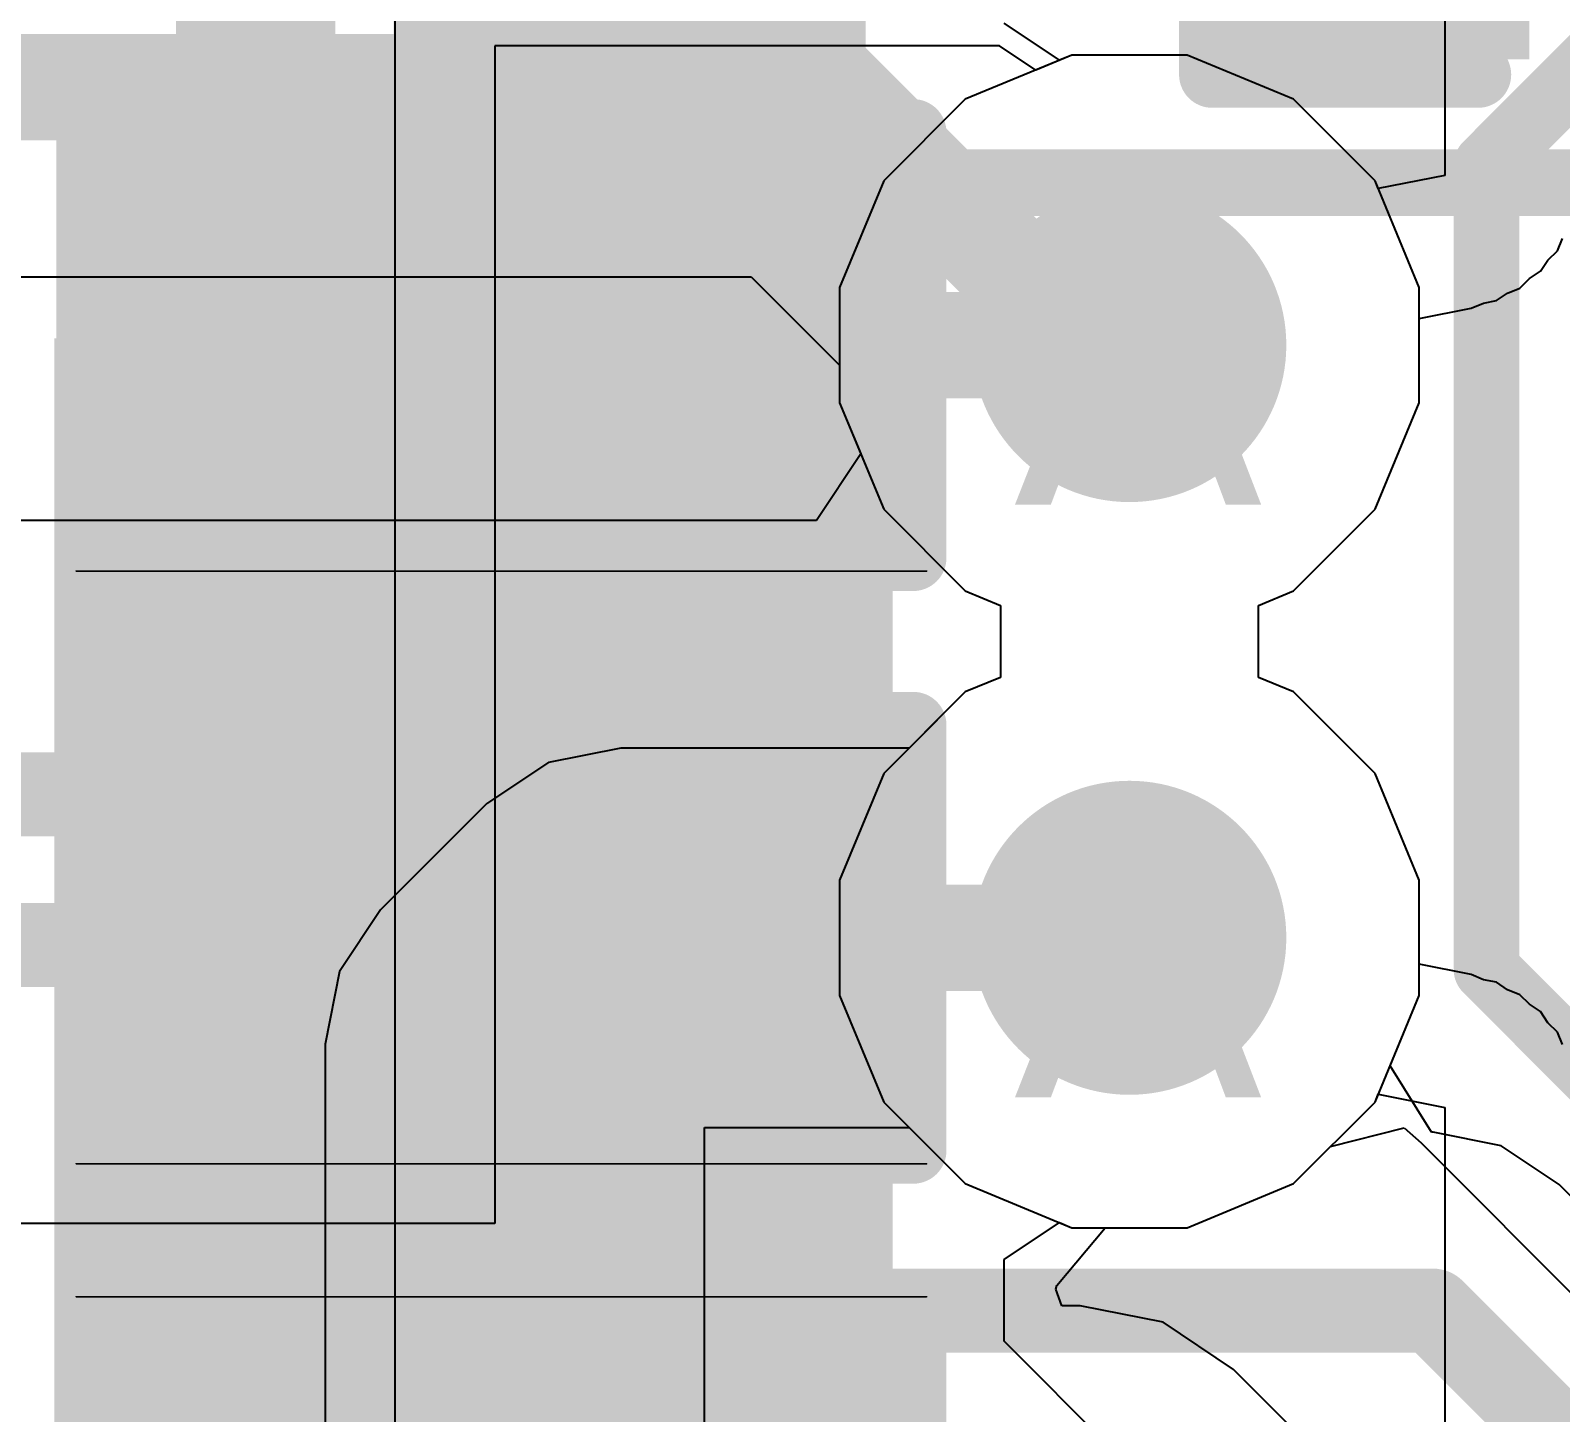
# Model space of a CAD drawing. Header units: inches. Extents: x 0 to 208, y 0 to 213.
# Drawn here: x 0.2476 to 0.3627, y 1.9423 to 2.0462 of the extents above; entities that cross this region are included whole.
import ezdxf

# ---------------------------------------------------------------- set-up
doc = ezdxf.new("R2010")
doc.units = ezdxf.units.IN
doc.header["$MEASUREMENT"] = 0
for name, color, linetype in [('Bottom Layer', 5, 'Continuous'), ('Bottom Overlay', 54, 'Continuous'), ('Bottom Paste', 16, 'Continuous'), ('Bottom Solder', 6, 'Continuous'), ('Drill Drawing', 1, 'Continuous'), ('L2_GND1', 16, 'Continuous'), ('L3_SIG1', 76, 'Continuous'), ('L4_PWR', 90, 'Continuous'), ('L5_GND2', 156, 'Continuous'), ('L6_SIG2', 130, 'Continuous'), ('L7_GND3', 216, 'Continuous'), ('Top Layer', 1, 'Continuous'), ('Top Overlay', 2, 'Continuous'), ('Top Paste', 8, 'Continuous'), ('Top Solder', 216, 'Continuous'), ('Via Holes', 16, 'Continuous')]:
    doc.layers.add(name, color=color, linetype=linetype)
doc.styles.add('Arial', font='', dxfattribs={"height": 0.2})
doc.styles.get('Arial').set_extended_font_data('Arial')

# ---------------------------------------------------------------- blocks, each defined once
blk = doc.blocks.new('R___0402_71')
at = {"layer": 'Top Layer'}
for points in [[(-0.0274998, -0.0125002), (-0.0274998, 0.0124998), (-0.0094998, 0.0124998), (-0.009499800000000001, -0.0125002)], [(0.009500199999999999, -0.0125002), (0.009500200000000002, 0.0124998), (0.0275002, 0.0124998), (0.0275002, -0.0125002)]]:
    blk.add_hatch(color=1, dxfattribs=at).paths.add_polyline_path(points)
at = {"layer": 'Top Paste'}
for points in [[(-0.0274998, -0.0125002), (-0.0274998, 0.0124998), (-0.0094998, 0.0124998), (-0.009499800000000001, -0.0125002)], [(0.009500199999999999, -0.0125002), (0.009500200000000002, 0.0124998), (0.0275002, 0.0124998), (0.0275002, -0.0125002)]]:
    blk.add_hatch(color=8, dxfattribs=at).paths.add_polyline_path(points)
at = {"layer": 'Top Solder'}
for points in [[(-0.0296652, -0.0146656), (-0.0296652, 0.0146652), (-0.007334399999999999, 0.0146652), (-0.007334400000000001, -0.0146656)], [(0.007334799999999999, -0.0146656), (0.007334800000000002, 0.0146652), (0.0296656, 0.0146652), (0.0296656, -0.0146656)]]:
    blk.add_hatch(color=216, dxfattribs=at).paths.add_polyline_path(points)
at = {"layer": 'Top Overlay'}
for points in [[(0.0310002, 0.0159998, 0.005, 0.005, 0), (-0.0309998, 0.0159998, 0.005, 0.005, 0)], [(-0.0309998, 0.0159998, 0.005, 0.005, 0), (-0.0309998, -0.0160002, 0.005, 0.005, 0)], [(0.0310002, 0.0159998, 0.005, 0.005, 0), (0.0310002, -0.0160002, 0.005, 0.005, 0)], [(0.0310002, -0.0160002, 0.005, 0.005, 0), (-0.0309998, -0.0160002, 0.005, 0.005, 0)], [(0.0320002, -0.0170002, 0.000127, 0.000127, 0), (-0.0319998, -0.0170002, 0.000127, 0.000127, 0)]]:
    blk.add_lwpolyline(points, format="xyseb", dxfattribs=at)
for points in [[(-0.0322498, 0.0159998, 0.0025, 0.0025, 1), (-0.0297498, 0.0159998, 0.0025, 0.0025, 1)], [(-0.0322498, 0.0159998, 0.0025, 0.0025, 1), (-0.0297498, 0.0159998, 0.0025, 0.0025, 1)], [(0.0297502, 0.0159998, 0.0025, 0.0025, 1), (0.0322502, 0.0159998, 0.0025, 0.0025, 1)], [(0.0297502, 0.0159998, 0.0025, 0.0025, 1), (0.0322502, 0.0159998, 0.0025, 0.0025, 1)], [(-0.0322498, -0.0160002, 0.0025, 0.0025, 1), (-0.0297498, -0.0160002, 0.0025, 0.0025, 1)], [(-0.0322498, -0.0160002, 0.0025, 0.0025, 1), (-0.0297498, -0.0160002, 0.0025, 0.0025, 1)], [(0.0297502, -0.0160002, 0.0025, 0.0025, 1), (0.0322502, -0.0160002, 0.0025, 0.0025, 1)], [(0.0297502, -0.0160002, 0.0025, 0.0025, 1), (0.0322502, -0.0160002, 0.0025, 0.0025, 1)], [(-0.0320315, -0.0170002, 6.35e-05, 6.35e-05, 1), (-0.0319681, -0.0170002, 6.35e-05, 6.35e-05, 1)], [(0.0319685, -0.0170002, 6.35e-05, 6.35e-05, 1), (0.0320319, -0.0170002, 6.35e-05, 6.35e-05, 1)]]:
    blk.add_lwpolyline(points, format="xyseb", close=True, dxfattribs=at)
blk = doc.blocks.new('R___0402_72')
at = {"layer": 'Top Layer'}
for points in [[(-0.0275002, -0.0125001), (-0.0275002, 0.0124999), (-0.009500199999999999, 0.0124999), (-0.009500200000000002, -0.0125001)], [(0.0094998, -0.0125001), (0.009499800000000001, 0.0124999), (0.0274998, 0.0124999), (0.0274998, -0.0125001)]]:
    blk.add_hatch(color=1, dxfattribs=at).paths.add_polyline_path(points)
at = {"layer": 'Top Paste'}
for points in [[(-0.0275002, -0.0125001), (-0.0275002, 0.0124999), (-0.009500199999999999, 0.0124999), (-0.009500200000000002, -0.0125001)], [(0.0094998, -0.0125001), (0.009499800000000001, 0.0124999), (0.0274998, 0.0124999), (0.0274998, -0.0125001)]]:
    blk.add_hatch(color=8, dxfattribs=at).paths.add_polyline_path(points)
at = {"layer": 'Top Solder'}
for points in [[(-0.0296656, -0.0146655), (-0.0296656, 0.0146653), (-0.007334799999999999, 0.0146653), (-0.007334800000000002, -0.0146655)], [(0.007334399999999999, -0.0146655), (0.007334400000000001, 0.0146653), (0.0296652, 0.0146653), (0.0296652, -0.0146655)]]:
    blk.add_hatch(color=216, dxfattribs=at).paths.add_polyline_path(points)
at = {"layer": 'Top Overlay'}
for points in [[(-0.0310002, 0.0159999, 0.005, 0.005, 0), (0.0309998, 0.0159999, 0.005, 0.005, 0)], [(-0.0310002, -0.0160001, 0.005, 0.005, 0), (-0.0310002, 0.0159999, 0.005, 0.005, 0)], [(0.0309998, -0.0160001, 0.005, 0.005, 0), (0.0309998, 0.0159999, 0.005, 0.005, 0)], [(-0.0310002, -0.0160001, 0.005, 0.005, 0), (0.0309998, -0.0160001, 0.005, 0.005, 0)], [(-0.0320002, -0.0170001, 0.000127, 0.000127, 0), (0.0319998, -0.0170001, 0.000127, 0.000127, 0)]]:
    blk.add_lwpolyline(points, format="xyseb", dxfattribs=at)
for points in [[(-0.0322502, 0.0159999, 0.0025, 0.0025, 1), (-0.0297502, 0.0159999, 0.0025, 0.0025, 1)], [(-0.0322502, 0.0159999, 0.0025, 0.0025, 1), (-0.0297502, 0.0159999, 0.0025, 0.0025, 1)], [(0.0297498, 0.0159999, 0.0025, 0.0025, 1), (0.0322498, 0.0159999, 0.0025, 0.0025, 1)], [(0.0297498, 0.0159999, 0.0025, 0.0025, 1), (0.0322498, 0.0159999, 0.0025, 0.0025, 1)], [(-0.0322502, -0.0160001, 0.0025, 0.0025, 1), (-0.0297502, -0.0160001, 0.0025, 0.0025, 1)], [(-0.0322502, -0.0160001, 0.0025, 0.0025, 1), (-0.0297502, -0.0160001, 0.0025, 0.0025, 1)], [(0.0297498, -0.0160001, 0.0025, 0.0025, 1), (0.0322498, -0.0160001, 0.0025, 0.0025, 1)], [(0.0297498, -0.0160001, 0.0025, 0.0025, 1), (0.0322498, -0.0160001, 0.0025, 0.0025, 1)], [(-0.0320319, -0.0170001, 6.35e-05, 6.35e-05, 1), (-0.0319685, -0.0170001, 6.35e-05, 6.35e-05, 1)], [(0.0319681, -0.0170001, 6.35e-05, 6.35e-05, 1), (0.0320315, -0.0170001, 6.35e-05, 6.35e-05, 1)]]:
    blk.add_lwpolyline(points, format="xyseb", close=True, dxfattribs=at)
blk = doc.blocks.new('R___0402_73')
at = {"layer": 'Top Layer'}
for points in [[(-0.0275002, -0.0124998), (-0.0275002, 0.0125002), (-0.009500199999999999, 0.0125002), (-0.009500200000000002, -0.0124998)], [(0.0094998, -0.0124998), (0.009499800000000001, 0.0125002), (0.0274998, 0.0125002), (0.0274998, -0.0124998)]]:
    blk.add_hatch(color=1, dxfattribs=at).paths.add_polyline_path(points)
at = {"layer": 'Top Paste'}
for points in [[(-0.0275002, -0.0124998), (-0.0275002, 0.0125002), (-0.009500199999999999, 0.0125002), (-0.009500200000000002, -0.0124998)], [(0.0094998, -0.0124998), (0.009499800000000001, 0.0125002), (0.0274998, 0.0125002), (0.0274998, -0.0124998)]]:
    blk.add_hatch(color=8, dxfattribs=at).paths.add_polyline_path(points)
at = {"layer": 'Top Solder'}
for points in [[(-0.0296656, -0.0146652), (-0.0296656, 0.0146656), (-0.007334799999999999, 0.0146656), (-0.007334800000000002, -0.0146652)], [(0.007334399999999999, -0.0146652), (0.007334400000000001, 0.0146656), (0.0296652, 0.0146656), (0.0296652, -0.0146652)]]:
    blk.add_hatch(color=216, dxfattribs=at).paths.add_polyline_path(points)
at = {"layer": 'Top Overlay'}
for points in [[(-0.0310002, 0.0160002, 0.005, 0.005, 0), (0.0309998, 0.0160002, 0.005, 0.005, 0)], [(-0.0310002, -0.0159998, 0.005, 0.005, 0), (-0.0310002, 0.0160002, 0.005, 0.005, 0)], [(0.0309998, -0.0159998, 0.005, 0.005, 0), (0.0309998, 0.0160002, 0.005, 0.005, 0)], [(-0.0310002, -0.0159998, 0.005, 0.005, 0), (0.0309998, -0.0159998, 0.005, 0.005, 0)], [(-0.0320002, -0.0169998, 0.000127, 0.000127, 0), (0.0319998, -0.0169998, 0.000127, 0.000127, 0)]]:
    blk.add_lwpolyline(points, format="xyseb", dxfattribs=at)
for points in [[(-0.0322502, 0.0160002, 0.0025, 0.0025, 1), (-0.0297502, 0.0160002, 0.0025, 0.0025, 1)], [(-0.0322502, 0.0160002, 0.0025, 0.0025, 1), (-0.0297502, 0.0160002, 0.0025, 0.0025, 1)], [(0.0297498, 0.0160002, 0.0025, 0.0025, 1), (0.0322498, 0.0160002, 0.0025, 0.0025, 1)], [(0.0297498, 0.0160002, 0.0025, 0.0025, 1), (0.0322498, 0.0160002, 0.0025, 0.0025, 1)], [(-0.0322502, -0.0159998, 0.0025, 0.0025, 1), (-0.0297502, -0.0159998, 0.0025, 0.0025, 1)], [(-0.0322502, -0.0159998, 0.0025, 0.0025, 1), (-0.0297502, -0.0159998, 0.0025, 0.0025, 1)], [(0.0297498, -0.0159998, 0.0025, 0.0025, 1), (0.0322498, -0.0159998, 0.0025, 0.0025, 1)], [(0.0297498, -0.0159998, 0.0025, 0.0025, 1), (0.0322498, -0.0159998, 0.0025, 0.0025, 1)], [(-0.0320319, -0.0169998, 6.35e-05, 6.35e-05, 1), (-0.0319685, -0.0169998, 6.35e-05, 6.35e-05, 1)], [(0.0319681, -0.0169998, 6.35e-05, 6.35e-05, 1), (0.0320315, -0.0169998, 6.35e-05, 6.35e-05, 1)]]:
    blk.add_lwpolyline(points, format="xyseb", close=True, dxfattribs=at)
blk = doc.blocks.new('10_MSOP_B_132')
at = {"layer": 'Bottom Layer'}
for points in [[(0.05905585, 0.0255909), (0.11417395, 0.0255909), (0.11417395, 0.0137799), (0.05905585, 0.0137799)], [(0.05905585, 0.0059049), (0.11417395, 0.0059049), (0.11417395, -0.0059061), (0.05905585, -0.0059061)], [(0.05905585, -0.0137791), (0.11417395, -0.0137791), (0.11417395, -0.0255901), (0.05905585, -0.0255901)], [(0.05905585, -0.0334651), (0.11417395, -0.0334651), (0.11417395, -0.0452761), (0.05905585, -0.0452761)]]:
    blk.add_hatch(color=5, dxfattribs=at).paths.add_polyline_path(points)
at = {"layer": 'Bottom Paste'}
for points in [[(0.05905585, 0.0255909), (0.11417395, 0.0255909), (0.11417395, 0.0137799), (0.05905585, 0.0137799)], [(0.05905585, 0.0059049), (0.11417395, 0.0059049), (0.11417395, -0.0059061), (0.05905585, -0.0059061)], [(0.05905585, -0.0137791), (0.11417395, -0.0137791), (0.11417395, -0.0255901), (0.05905585, -0.0255901)], [(0.05905585, -0.0334651), (0.11417395, -0.0334651), (0.11417395, -0.0452761), (0.05905585, -0.0452761)]]:
    blk.add_hatch(color=16, dxfattribs=at).paths.add_polyline_path(points)
at = {"layer": 'Bottom Solder'}
for points in [[(0.05505585, 0.0492749), (0.11817395, 0.0492749), (0.11817395, 0.0294639), (0.05505585, 0.0294639)], [(0.05505585, 0.0295909), (0.11817395, 0.0295909), (0.11817395, 0.0097799), (0.05505585, 0.0097799)], [(0.05505585, 0.0099049), (0.11817395, 0.0099049), (0.11817395, -0.0099061), (0.05505585, -0.0099061)], [(0.05505585, -0.0097791), (0.11817395, -0.0097791), (0.11817395, -0.0295901), (0.05505585, -0.0295901)], [(0.05505585, -0.0294651), (0.11817395, -0.0294651), (0.11817395, -0.0492761), (0.05505585, -0.0492761)]]:
    blk.add_hatch(color=6, dxfattribs=at).paths.add_polyline_path(points)
at = {"layer": 'Bottom Overlay'}
for points in [[(0.0580009, -0.0510006, 0.005, 0.005, 0), (0.0580009, -0.0610006, 0.005, 0.005, 0)], [(0.0580009, -0.0610006, 0.005, 0.005, 0), (-0.0579991, -0.0610006, 0.005, 0.005, 0)]]:
    blk.add_lwpolyline(points, format="xyseb", dxfattribs=at)
for points in [[(0.0567509, -0.0510006, 0.0025, 0.0025, 1), (0.0592509, -0.0510006, 0.0025, 0.0025, 1)], [(0.0567509, -0.0610006, 0.0025, 0.0025, 1), (0.0592509, -0.0610006, 0.0025, 0.0025, 1)], [(0.0567509, -0.0610006, 0.0025, 0.0025, 1), (0.0592509, -0.0610006, 0.0025, 0.0025, 1)]]:
    blk.add_lwpolyline(points, format="xyseb", close=True, dxfattribs=at)
blk = doc.blocks.new('C___0402_B_137')
at = {"layer": 'Bottom Layer'}
for points in [[(-0.009500199999999997, 0.0125004), (-0.009500200000000002, -0.0124996), (-0.0275002, -0.0124996), (-0.0275002, 0.0125004)], [(0.0274998, 0.0125004), (0.0274998, -0.0124996), (0.009499799999999997, -0.0124996), (0.009499800000000003, 0.0125004)]]:
    blk.add_hatch(color=5, dxfattribs=at).paths.add_polyline_path(points)
at = {"layer": 'Bottom Paste'}
for points in [[(-0.009500199999999997, 0.0125004), (-0.009500200000000002, -0.0124996), (-0.0275002, -0.0124996), (-0.0275002, 0.0125004)], [(0.0274998, 0.0125004), (0.0274998, -0.0124996), (0.009499799999999997, -0.0124996), (0.009499800000000003, 0.0125004)]]:
    blk.add_hatch(color=16, dxfattribs=at).paths.add_polyline_path(points)
at = {"layer": 'Bottom Solder'}
for points in [[(-0.007137999999999997, 0.0148626), (-0.007138000000000003, -0.0148618), (-0.0298624, -0.0148618), (-0.0298624, 0.0148626)], [(0.029862, 0.0148626), (0.029862, -0.0148618), (0.007137599999999997, -0.0148618), (0.007137600000000003, 0.0148626)]]:
    blk.add_hatch(color=6, dxfattribs=at).paths.add_polyline_path(points)
at = {"layer": 'Bottom Overlay'}
for points in [[(-0.0310002, 0.0160004, 0.005, 0.005, 0), (-0.0110002, 0.0160004, 0.005, 0.005, 0)], [(-0.0310002, -0.0159996, 0.005, 0.005, 0), (-0.0310002, 0.0160004, 0.005, 0.005, 0)], [(0.0109998, 0.0160004, 0.005, 0.005, 0), (0.0309998, 0.0160004, 0.005, 0.005, 0)], [(0.0309998, -0.0159996, 0.005, 0.005, 0), (0.0309998, 0.0160004, 0.005, 0.005, 0)], [(-0.0310002, -0.0159996, 0.005, 0.005, 0), (-0.0110002, -0.0159996, 0.005, 0.005, 0)], [(0.0109998, -0.0159996, 0.005, 0.005, 0), (0.0309998, -0.0159996, 0.005, 0.005, 0)]]:
    blk.add_lwpolyline(points, format="xyseb", dxfattribs=at)
for points in [[(-0.0322502, 0.0160004, 0.0025, 0.0025, 1), (-0.0297502, 0.0160004, 0.0025, 0.0025, 1)], [(-0.0322502, 0.0160004, 0.0025, 0.0025, 1), (-0.0297502, 0.0160004, 0.0025, 0.0025, 1)], [(-0.0122502, 0.0160004, 0.0025, 0.0025, 1), (-0.0097502, 0.0160004, 0.0025, 0.0025, 1)], [(0.0097498, 0.0160004, 0.0025, 0.0025, 1), (0.0122498, 0.0160004, 0.0025, 0.0025, 1)], [(0.0297498, 0.0160004, 0.0025, 0.0025, 1), (0.0322498, 0.0160004, 0.0025, 0.0025, 1)], [(0.0297498, 0.0160004, 0.0025, 0.0025, 1), (0.0322498, 0.0160004, 0.0025, 0.0025, 1)], [(-0.0322502, -0.0159996, 0.0025, 0.0025, 1), (-0.0297502, -0.0159996, 0.0025, 0.0025, 1)], [(-0.0322502, -0.0159996, 0.0025, 0.0025, 1), (-0.0297502, -0.0159996, 0.0025, 0.0025, 1)], [(-0.0122502, -0.0159996, 0.0025, 0.0025, 1), (-0.0097502, -0.0159996, 0.0025, 0.0025, 1)], [(0.0097498, -0.0159996, 0.0025, 0.0025, 1), (0.0122498, -0.0159996, 0.0025, 0.0025, 1)], [(0.0297498, -0.0159996, 0.0025, 0.0025, 1), (0.0322498, -0.0159996, 0.0025, 0.0025, 1)], [(0.0297498, -0.0159996, 0.0025, 0.0025, 1), (0.0322498, -0.0159996, 0.0025, 0.0025, 1)]]:
    blk.add_lwpolyline(points, format="xyseb", close=True, dxfattribs=at)

msp = doc.modelspace()

# ---------------------------------------------------------------- hatches: boundary and pattern name
at = {"layer": 'Bottom Layer'}
h = msp.add_hatch(color=5, dxfattribs=at)
edge = h.paths.add_edge_path()
edge.add_arc((0.3302678, 2.0225882), 0.011811, 0, 360)
h = msp.add_hatch(color=5, dxfattribs=at)
edge = h.paths.add_edge_path()
edge.add_arc((0.3302678, 1.9780002), 0.011811, 0, 360)
at = {"layer": 'L2_GND1'}
h = msp.add_hatch(color=16, dxfattribs=at)
edge = h.paths.add_edge_path()
edge.add_arc((0.3302678, 2.0225882), 0.011811, 0, 360)
h = msp.add_hatch(color=16, dxfattribs=at)
edge = h.paths.add_edge_path()
edge.add_arc((0.3302678, 1.9780002), 0.011811, 0, 360)
at = {"layer": 'L3_SIG1'}
h = msp.add_hatch(color=76, dxfattribs=at)
edge = h.paths.add_edge_path()
edge.add_arc((0.3302678, 2.0225882), 0.011811, 0, 360)
h = msp.add_hatch(color=76, dxfattribs=at)
edge = h.paths.add_edge_path()
edge.add_arc((0.3302678, 1.9780002), 0.011811, 0, 360)
at = {"layer": 'L4_PWR'}
h = msp.add_hatch(color=90, dxfattribs=at)
edge = h.paths.add_edge_path()
edge.add_arc((0.3302678, 2.0225882), 0.011811, 0, 360)
h = msp.add_hatch(color=90, dxfattribs=at)
edge = h.paths.add_edge_path()
edge.add_arc((0.3302678, 1.9780002), 0.011811, 0, 360)
at = {"layer": 'L5_GND2'}
h = msp.add_hatch(color=156, dxfattribs=at)
edge = h.paths.add_edge_path()
edge.add_arc((0.3302678, 2.0225882), 0.011811, 0, 360)
h = msp.add_hatch(color=156, dxfattribs=at)
edge = h.paths.add_edge_path()
edge.add_arc((0.3302678, 1.9780002), 0.011811, 0, 360)
at = {"layer": 'L6_SIG2'}
h = msp.add_hatch(color=130, dxfattribs=at)
edge = h.paths.add_edge_path()
edge.add_arc((0.3302678, 2.0225882), 0.011811, 0, 360)
h = msp.add_hatch(color=130, dxfattribs=at)
edge = h.paths.add_edge_path()
edge.add_arc((0.3302678, 1.9780002), 0.011811, 0, 360)
at = {"layer": 'L7_GND3'}
h = msp.add_hatch(color=216, dxfattribs=at)
edge = h.paths.add_edge_path()
edge.add_arc((0.3302678, 2.0225882), 0.011811, 0, 360)
h = msp.add_hatch(color=216, dxfattribs=at)
edge = h.paths.add_edge_path()
edge.add_arc((0.3302678, 1.9780002), 0.011811, 0, 360)
at = {"layer": 'Top Layer'}
h = msp.add_hatch(color=1, dxfattribs=at)
edge = h.paths.add_edge_path()
edge.add_arc((0.3302678, 2.0225882), 0.011811, 0, 360)
h = msp.add_hatch(color=1, dxfattribs=at)
edge = h.paths.add_edge_path()
edge.add_arc((0.3302678, 1.9780002), 0.011811, 0, 360)
at = {"layer": 'Via Holes'}
h = msp.add_hatch(color=7, dxfattribs=at)
edge = h.paths.add_edge_path()
edge.add_arc((0.3302678, 2.0225882), 0.0059055, 0, 360)
h = msp.add_hatch(color=7, dxfattribs=at)
edge = h.paths.add_edge_path()
edge.add_arc((0.3302678, 1.9780002), 0.0059055, 0, 360)

# ---------------------------------------------------------------- linework, layer by layer
at = {"layer": 'Bottom Layer'}
for p, q in [((0.3259293, 2.0443992), (0.3179129, 2.0410787)), ((0.3346063, 2.0443992), (0.3259293, 2.0443992)), ((0.3426227, 2.0410787), (0.3346063, 2.0443992)), ((0.3179129, 2.0410787), (0.3117773, 2.0349431)), ((0.3487583, 2.0349431), (0.3426227, 2.0410787)), ((0.3117773, 2.0349431), (0.3084568, 2.0269267)), ((0.3520788, 2.0269267), (0.3487583, 2.0349431)), ((0.3084568, 2.0269267), (0.3084568, 2.0182497)), ((0.3520788, 2.0182497), (0.3520788, 2.0269267)), ((0.3084568, 2.0182497), (0.3100515, 2.0143998)), ((0.3487583, 2.0102333), (0.3520788, 2.0182497)), ((0.3100515, 2.0143998), (0.3067106, 2.0093997)), ((0.3067106, 2.0093997), (0.2433388, 2.0093997)), ((0.3426227, 2.0040977), (0.3487583, 2.0102333)), ((0.3399731, 2.0030002), (0.3426227, 2.0040977)), ((0.3399731, 1.9975882), (0.3399731, 2.0030002)), ((0.3426227, 1.9964907), (0.3399731, 1.9975882)), ((0.3487583, 1.9903551), (0.3426227, 1.9964907)), ((0.3520788, 1.9823387), (0.3487583, 1.9903551)), ((0.3520788, 1.9736617), (0.3520788, 1.9823387)), ((0.3498869, 1.96837), (0.3520788, 1.9736617)), ((0.3530158, 1.9633699), (0.3498869, 1.96837)), ((0.3531214, 1.9633699), (0.3530158, 1.9633699)), ((0.3531219, 1.96337), (0.3531214, 1.9633699)), ((0.3582586, 1.9623482), (0.3531219, 1.96337)), ((0.3626133, 1.9594385), (0.3582586, 1.9623482)), ((0.3792394, 1.9428124), (0.3626133, 1.9594385))]:
    msp.add_line(p, q, dxfattribs=at)
for points in [[(0.2808978, 2.0141802, 0.012, 0.012, 0), (0.2808978, 2.0524902, 0.012, 0.012, 0)], [(0.2761937, 1.9887901, 0.0063299, 0.0063299, 0), (0.2808978, 1.9934942, 0.0063299, 0.0063299, 0)], [(0.2263779, 1.9887901, 0.0063299, 0.0063299, 0), (0.2761937, 1.9887901, 0.0063299, 0.0063299, 0)], [(0.2263778, 1.9774602, 0.0063299, 0.0063299, 0), (0.2772478, 1.9774602, 0.0063299, 0.0063299, 0)], [(0.2772478, 1.9774602, 0.0063299, 0.0063299, 0), (0.2808978, 1.9738102, 0.0063299, 0.0063299, 0)], [(0.2808978, 1.9541242, 0.0063299, 0.0063299, 0), (0.2850749, 1.9499471, 0.0063299, 0.0063299, 0)], [(0.2850749, 1.9499471, 0.0063299, 0.0063299, 0), (0.3531219, 1.9499471, 0.0063299, 0.0063299, 0)], [(0.3531219, 1.9499471, 0.0063299, 0.0063299, 0), (0.406593, 1.896476, 0.0063299, 0.0063299, 0)]]:
    msp.add_lwpolyline(points, format="xyseb", dxfattribs=at)
for points in [[(0.2778978, 2.0141802, 0.006, 0.006, 1), (0.2838978, 2.0141802, 0.006, 0.006, 1)], [(0.2793153, 1.9934942, 0.0031649, 0.0031649, 1), (0.2824803, 1.9934942, 0.0031649, 0.0031649, 1)], [(0.2746112, 1.9887901, 0.0031649, 0.0031649, 1), (0.2777762, 1.9887901, 0.0031649, 0.0031649, 1)], [(0.2746112, 1.9887901, 0.0031649, 0.0031649, 1), (0.2777762, 1.9887901, 0.0031649, 0.0031649, 1)], [(0.2756653, 1.9774602, 0.0031649, 0.0031649, 1), (0.2788303, 1.9774602, 0.0031649, 0.0031649, 1)], [(0.2756653, 1.9774602, 0.0031649, 0.0031649, 1), (0.2788303, 1.9774602, 0.0031649, 0.0031649, 1)], [(0.2793153, 1.9738102, 0.0031649, 0.0031649, 1), (0.2824803, 1.9738102, 0.0031649, 0.0031649, 1)], [(0.2793153, 1.9541242, 0.0031649, 0.0031649, 1), (0.2824803, 1.9541242, 0.0031649, 0.0031649, 1)], [(0.2834924, 1.9499471, 0.0031649, 0.0031649, 1), (0.2866574, 1.9499471, 0.0031649, 0.0031649, 1)], [(0.2834924, 1.9499471, 0.0031649, 0.0031649, 1), (0.2866574, 1.9499471, 0.0031649, 0.0031649, 1)], [(0.3515394, 1.9499471, 0.0031649, 0.0031649, 1), (0.3547044, 1.9499471, 0.0031649, 0.0031649, 1)], [(0.3515394, 1.9499471, 0.0031649, 0.0031649, 1), (0.3547044, 1.9499471, 0.0031649, 0.0031649, 1)]]:
    msp.add_lwpolyline(points, format="xyseb", close=True, dxfattribs=at)
at = {"layer": 'L2_GND1'}
for p, q in [((0.354, 2.064301), (0.354, 2.0353542)), ((0.3259293, 2.0443992), (0.3179129, 2.0410787)), ((0.3346063, 2.0443992), (0.3259293, 2.0443992)), ((0.3426227, 2.0410787), (0.3346063, 2.0443992)), ((0.3179129, 2.0410787), (0.3117773, 2.0349431)), ((0.3487583, 2.0349431), (0.3426227, 2.0410787)), ((0.3117773, 2.0349431), (0.3084568, 2.0269267)), ((0.349, 2.0343596), (0.3487583, 2.0349431)), ((0.354, 2.0353542), (0.349, 2.0343596)), ((0.3624776, 2.0296897), (0.3628618, 2.0306173)), ((0.3612096, 2.0281446), (0.3617675, 2.0289796)), ((0.3617675, 2.0289796), (0.3624776, 2.0296897)), ((0.3603747, 2.0275868), (0.3612096, 2.0281446)), ((0.3084568, 2.0269267), (0.3084568, 2.0182497)), ((0.3587367, 2.0264922), (0.3596646, 2.0268766)), ((0.3596646, 2.0268766), (0.3603747, 2.0275868)), ((0.3559892, 2.0253542), (0.356917, 2.0257385)), ((0.356917, 2.0257385), (0.3579018, 2.0259344)), ((0.3579018, 2.0259344), (0.3587367, 2.0264922)), ((0.3520788, 2.0245763), (0.3559892, 2.0253542)), ((0.3520788, 2.0182497), (0.3520788, 2.0245763)), ((0.3084568, 2.0182497), (0.3117773, 2.0102333)), ((0.3487583, 2.0102333), (0.3520788, 2.0182497)), ((0.3117773, 2.0102333), (0.3179129, 2.0040977)), ((0.3426227, 2.0040977), (0.3487583, 2.0102333)), ((0.3179129, 2.0040977), (0.3205625, 2.0030002)), ((0.3399731, 2.0030002), (0.3426227, 2.0040977)), ((0.3205625, 2.0030002), (0.3205625, 1.9975882)), ((0.3399731, 1.9975882), (0.3399731, 2.0030002)), ((0.3205625, 1.9975882), (0.3179129, 1.9964907)), ((0.3426227, 1.9964907), (0.3399731, 1.9975882)), ((0.3179129, 1.9964907), (0.3117773, 1.9903551)), ((0.3487583, 1.9903551), (0.3426227, 1.9964907)), ((0.3117773, 1.9903551), (0.3084568, 1.9823387)), ((0.3520788, 1.9823387), (0.3487583, 1.9903551)), ((0.3084568, 1.9823387), (0.3084568, 1.9736617)), ((0.3520788, 1.9760121), (0.3520788, 1.9823387)), ((0.3559892, 1.9752342), (0.3520788, 1.9760121)), ((0.3569169, 1.9748499), (0.3559892, 1.9752342)), ((0.3579018, 1.974654), (0.3569169, 1.9748499)), ((0.3084568, 1.9736617), (0.3117773, 1.9656453)), ((0.358737, 1.974096), (0.3579018, 1.974654)), ((0.3596646, 1.9737117), (0.358737, 1.974096)), ((0.3603746, 1.9730017), (0.3596646, 1.9737117)), ((0.3612096, 1.9724438), (0.3603746, 1.9730017)), ((0.3617674, 1.9716089), (0.3612096, 1.9724438)), ((0.3624777, 1.9708987), (0.3617674, 1.9716089)), ((0.3628621, 1.9699707), (0.3624777, 1.9708987)), ((0.3117773, 1.9656453), (0.3179129, 1.9595097)), ((0.3426227, 1.9595097), (0.3487583, 1.9656453)), ((0.3487583, 1.9656453), (0.349, 1.9662288)), ((0.349, 1.9662288), (0.354, 1.9652342)), ((0.354, 1.9652342), (0.354, 1.9199669)), ((0.3179129, 1.9595097), (0.3259293, 1.9561892)), ((0.3346063, 1.9561892), (0.3426227, 1.9595097)), ((0.3259293, 1.9561892), (0.3346063, 1.9561892))]:
    msp.add_line(p, q, dxfattribs=at)
at = {"layer": 'L3_SIG1'}
for p, q in [((0.2201465, 2.0277259), (0.3017991, 2.0277259)), ((0.3017991, 2.0277259), (0.3084568, 2.0210683)), ((0.3084568, 2.0210683), (0.3084568, 2.0182497)), ((0.3084568, 2.0182497), (0.3117773, 2.0102333)), ((0.3117773, 2.0102333), (0.3179129, 2.0040977)), ((0.3179129, 2.0040977), (0.3205625, 2.0030002)), ((0.3205625, 2.0030002), (0.3205625, 1.9975882)), ((0.3205625, 1.9975882), (0.3179129, 1.9964907)), ((0.3179129, 1.9964907), (0.3117773, 1.9903551)), ((0.3117773, 1.9903551), (0.3084568, 1.9823387)), ((0.3084568, 1.9823387), (0.3084568, 1.9736617)), ((0.3084568, 1.9736617), (0.3117773, 1.9656453)), ((0.3117773, 1.9656453), (0.3179129, 1.9595097)), ((0.3454152, 1.9623022), (0.3509517, 1.9636961)), ((0.3509517, 1.9636961), (0.3522173, 1.9625715)), ((0.3426227, 1.9595097), (0.3454152, 1.9623022)), ((0.3522173, 1.9625715), (0.3647848, 1.9500041)), ((0.3179129, 1.9595097), (0.3259293, 1.9561892)), ((0.3346063, 1.9561892), (0.3426227, 1.9595097)), ((0.3259293, 1.9561892), (0.3346063, 1.9561892))]:
    msp.add_line(p, q, dxfattribs=at)
for points in [[(0.3571439, 2.0361363, 0.0049435, 0.0049435, 0), (0.3818878, 2.0608802, 0.0049435, 0.0049435, 0)], [(0.2019998, 2.0420002, 0.008, 0.008, 0), (0.3077118, 2.0420002, 0.008, 0.008, 0)], [(0.3077118, 2.0420002, 0.008, 0.008, 0), (0.3271238, 2.0225882, 0.008, 0.008, 0)], [(0.3571439, 1.9756279, 0.0049435, 0.0049435, 0), (0.3571439, 2.0361363, 0.0049435, 0.0049435, 0)], [(0.3271238, 2.0225882, 0.008, 0.008, 0), (0.3302678, 2.0225882, 0.008, 0.008, 0)], [(0.3571439, 1.9756279, 0.0049435, 0.0049435, 0), (0.3600557, 1.9727161, 0.0049435, 0.0049435, 0)], [(0.3600557, 1.9727161, 0.0049435, 0.0049435, 0), (0.3600558, 1.9727162, 0.0049435, 0.0049435, 0)], [(0.3600558, 1.9727162, 0.0049435, 0.0049435, 0), (0.3737766, 1.9589954, 0.0049435, 0.0049435, 0)]]:
    msp.add_lwpolyline(points, format="xyseb", dxfattribs=at)
for points in [[(0.3057118, 2.0420002, 0.004, 0.004, 1), (0.3097118, 2.0420002, 0.004, 0.004, 1)], [(0.3057118, 2.0420002, 0.004, 0.004, 1), (0.3097118, 2.0420002, 0.004, 0.004, 1)], [(0.355908, 2.0361363, 0.0024717, 0.0024717, 1), (0.3583798, 2.0361363, 0.0024717, 0.0024717, 1)], [(0.355908, 2.0361363, 0.0024717, 0.0024717, 1), (0.3583798, 2.0361363, 0.0024717, 0.0024717, 1)], [(0.3251238, 2.0225882, 0.004, 0.004, 1), (0.3291238, 2.0225882, 0.004, 0.004, 1)], [(0.3251238, 2.0225882, 0.004, 0.004, 1), (0.3291238, 2.0225882, 0.004, 0.004, 1)], [(0.3282678, 2.0225882, 0.004, 0.004, 1), (0.3322678, 2.0225882, 0.004, 0.004, 1)], [(0.355908, 1.9756279, 0.0024717, 0.0024717, 1), (0.3583798, 1.9756279, 0.0024717, 0.0024717, 1)], [(0.355908, 1.9756279, 0.0024717, 0.0024717, 1), (0.3583798, 1.9756279, 0.0024717, 0.0024717, 1)], [(0.3588198, 1.9727161, 0.0024717, 0.0024717, 1), (0.3612916, 1.9727161, 0.0024717, 0.0024717, 1)], [(0.3588198, 1.9727161, 0.0024717, 0.0024717, 1), (0.3612916, 1.9727161, 0.0024717, 0.0024717, 1)], [(0.3588199, 1.9727162, 0.0024717, 0.0024717, 1), (0.3612917, 1.9727162, 0.0024717, 0.0024717, 1)], [(0.3588199, 1.9727162, 0.0024717, 0.0024717, 1), (0.3612917, 1.9727162, 0.0024717, 0.0024717, 1)]]:
    msp.add_lwpolyline(points, format="xyseb", close=True, dxfattribs=at)
at = {"layer": 'L4_PWR'}
for p, q in [((0.274967, 2.0491159), (0.274967, 1.9381426)), ((0.325006, 2.0440168), (0.3208486, 2.0467946)), ((0.3259293, 2.0443992), (0.325006, 2.0440168)), ((0.3346063, 2.0443992), (0.3259293, 2.0443992)), ((0.3426227, 2.0410787), (0.3346063, 2.0443992)), ((0.3487583, 2.0349431), (0.3426227, 2.0410787)), ((0.3520788, 2.0269267), (0.3487583, 2.0349431)), ((0.3520788, 2.0182497), (0.3520788, 2.0269267)), ((0.3487583, 2.0102333), (0.3520788, 2.0182497)), ((0.3426227, 2.0040977), (0.3487583, 2.0102333)), ((0.3399731, 2.0030002), (0.3426227, 2.0040977)), ((0.3399731, 1.9975882), (0.3399731, 2.0030002)), ((0.3426227, 1.9964907), (0.3399731, 1.9975882)), ((0.3487583, 1.9903551), (0.3426227, 1.9964907)), ((0.3520788, 1.9823387), (0.3487583, 1.9903551)), ((0.3520788, 1.9736617), (0.3520788, 1.9823387)), ((0.3487583, 1.9656453), (0.3520788, 1.9736617)), ((0.3426227, 1.9595097), (0.3487583, 1.9656453)), ((0.3346063, 1.9561892), (0.3426227, 1.9595097)), ((0.3208486, 1.9537938), (0.325006, 1.9565716)), ((0.325006, 1.9565716), (0.3259293, 1.9561892)), ((0.3259293, 1.9561892), (0.3346063, 1.9561892)), ((0.3208486, 1.947645), (0.3208486, 1.9537938)), ((0.3438764, 1.9246172), (0.3208486, 1.947645))]:
    msp.add_line(p, q, dxfattribs=at)
for points in [[(0.2979078, 1.9381426, 0.025, 0.025, 0), (0.2979078, 2.1423553, 0.025, 0.025, 0)], [(0.2979078, 1.9381426, 0.025, 0.025, 0), (0.334374, 1.9016764, 0.025, 0.025, 0)]]:
    msp.add_lwpolyline(points, format="xyseb", dxfattribs=at)
msp.add_lwpolyline([(0.2916578, 1.9381426, 0.0125, 0.0125, 1), (0.3041578, 1.9381426, 0.0125, 0.0125, 1)], format="xyseb", close=True, dxfattribs=at)
msp.add_lwpolyline([(0.2916578, 1.9381426, 0.0125, 0.0125, 1), (0.3041578, 1.9381426, 0.0125, 0.0125, 1)], format="xyseb", close=True, dxfattribs=at)
at = {"layer": 'L5_GND2'}
for p, q in [((0.3259293, 2.0443992), (0.3179129, 2.0410787)), ((0.3346063, 2.0443992), (0.3259293, 2.0443992)), ((0.3426227, 2.0410787), (0.3346063, 2.0443992)), ((0.3179129, 2.0410787), (0.3117773, 2.0349431)), ((0.3487583, 2.0349431), (0.3426227, 2.0410787)), ((0.3117773, 2.0349431), (0.3084568, 2.0269267)), ((0.3520788, 2.0269267), (0.3487583, 2.0349431)), ((0.3084568, 2.0269267), (0.3084568, 2.0182497)), ((0.3520788, 2.0182497), (0.3520788, 2.0269267)), ((0.3084568, 2.0182497), (0.3117773, 2.0102333)), ((0.3487583, 2.0102333), (0.3520788, 2.0182497)), ((0.3117773, 2.0102333), (0.3179129, 2.0040977)), ((0.3426227, 2.0040977), (0.3487583, 2.0102333)), ((0.3179129, 2.0040977), (0.3205625, 2.0030002)), ((0.3399731, 2.0030002), (0.3426227, 2.0040977)), ((0.3205625, 2.0030002), (0.3205625, 1.9975882)), ((0.3399731, 1.9975882), (0.3399731, 2.0030002)), ((0.3205625, 1.9975882), (0.3179129, 1.9964907)), ((0.3426227, 1.9964907), (0.3399731, 1.9975882)), ((0.3179129, 1.9964907), (0.3117773, 1.9903551)), ((0.3487583, 1.9903551), (0.3426227, 1.9964907)), ((0.3117773, 1.9903551), (0.3084568, 1.9823387)), ((0.3520788, 1.9823387), (0.3487583, 1.9903551)), ((0.3084568, 1.9823387), (0.3084568, 1.9736617)), ((0.3520788, 1.9736617), (0.3520788, 1.9823387)), ((0.3084568, 1.9736617), (0.3117773, 1.9656453)), ((0.3487583, 1.9656453), (0.3520788, 1.9736617)), ((0.3117773, 1.9656453), (0.3179129, 1.9595097)), ((0.3426227, 1.9595097), (0.3487583, 1.9656453)), ((0.3179129, 1.9595097), (0.3259293, 1.9561892)), ((0.3346063, 1.9561892), (0.3426227, 1.9595097)), ((0.3259293, 1.9561892), (0.3346063, 1.9561892))]:
    msp.add_line(p, q, dxfattribs=at)
at = {"layer": 'L6_SIG2'}
for p, q in [((0.3259293, 2.0443992), (0.3179129, 2.0410787)), ((0.3346063, 2.0443992), (0.3259293, 2.0443992)), ((0.3426227, 2.0410787), (0.3346063, 2.0443992)), ((0.3179129, 2.0410787), (0.3117773, 2.0349431)), ((0.3487583, 2.0349431), (0.3426227, 2.0410787)), ((0.3117773, 2.0349431), (0.3084568, 2.0269267)), ((0.3520788, 2.0269267), (0.3487583, 2.0349431)), ((0.3084568, 2.0269267), (0.3084568, 2.0182497)), ((0.3520788, 2.0182497), (0.3520788, 2.0269267)), ((0.3084568, 2.0182497), (0.3117773, 2.0102333)), ((0.3487583, 2.0102333), (0.3520788, 2.0182497)), ((0.3117773, 2.0102333), (0.3179129, 2.0040977)), ((0.3426227, 2.0040977), (0.3487583, 2.0102333)), ((0.3179129, 2.0040977), (0.3205625, 2.0030002)), ((0.3399731, 2.0030002), (0.3426227, 2.0040977)), ((0.3205625, 2.0030002), (0.3205625, 1.9975882)), ((0.3399731, 1.9975882), (0.3399731, 2.0030002)), ((0.3205625, 1.9975882), (0.3179129, 1.9964907)), ((0.3426227, 1.9964907), (0.3399731, 1.9975882)), ((0.3179129, 1.9964907), (0.3136967, 1.9922745)), ((0.3487583, 1.9903551), (0.3426227, 1.9964907)), ((0.2920002, 1.9922746), (0.2865377, 1.9911879)), ((0.2920007, 1.9922745), (0.2920002, 1.9922746)), ((0.3136967, 1.9922745), (0.2920007, 1.9922745)), ((0.2865377, 1.9911879), (0.2819067, 1.9880937)), ((0.3520788, 1.9823387), (0.3487583, 1.9903551)), ((0.2819065, 1.9880934), (0.2739065, 1.9800935)), ((0.2819067, 1.9880937), (0.2819065, 1.9880934)), ((0.3520788, 1.9736617), (0.3520788, 1.9823387)), ((0.2739065, 1.9800935), (0.2708123, 1.9754625)), ((0.2708123, 1.9754625), (0.2697256, 1.97)), ((0.3487583, 1.9656453), (0.3520788, 1.9736617)), ((0.2697256, 1.97), (0.2697257, 1.9699995)), ((0.2697257, 1.9699995), (0.2697257, 1.8209126)), ((0.3426227, 1.9595097), (0.3487583, 1.9656453)), ((0.2982743, 1.8150005), (0.2982743, 1.9637259)), ((0.2982743, 1.9637259), (0.3136967, 1.9637259)), ((0.3136967, 1.9637259), (0.3179129, 1.9595097)), ((0.3179129, 1.9595097), (0.3259293, 1.9561892)), ((0.3346063, 1.9561892), (0.3426227, 1.9595097)), ((0.3259293, 1.9561892), (0.3346063, 1.9561892))]:
    msp.add_line(p, q, dxfattribs=at)
for points in [[(0.284, 1.97, 0.008, 0.008, 0), (0.2920002, 1.9780002, 0.008, 0.008, 0)], [(0.2920002, 1.9780002, 0.008, 0.008, 0), (0.3302678, 1.9780002, 0.008, 0.008, 0)], [(0.284, 1.815, 0.008, 0.008, 0), (0.284, 1.97, 0.008, 0.008, 0)]]:
    msp.add_lwpolyline(points, format="xyseb", dxfattribs=at)
for points in [[(0.2900002, 1.9780002, 0.004, 0.004, 1), (0.2940002, 1.9780002, 0.004, 0.004, 1)], [(0.2900002, 1.9780002, 0.004, 0.004, 1), (0.2940002, 1.9780002, 0.004, 0.004, 1)], [(0.3282678, 1.9780002, 0.004, 0.004, 1), (0.3322678, 1.9780002, 0.004, 0.004, 1)], [(0.282, 1.97, 0.004, 0.004, 1), (0.286, 1.97, 0.004, 0.004, 1)], [(0.282, 1.97, 0.004, 0.004, 1), (0.286, 1.97, 0.004, 0.004, 1)]]:
    msp.add_lwpolyline(points, format="xyseb", close=True, dxfattribs=at)
at = {"layer": 'L7_GND3'}
for p, q in [((0.3259293, 2.0443992), (0.3179129, 2.0410787)), ((0.3346063, 2.0443992), (0.3259293, 2.0443992)), ((0.3426227, 2.0410787), (0.3346063, 2.0443992)), ((0.3179129, 2.0410787), (0.3117773, 2.0349431)), ((0.3487583, 2.0349431), (0.3426227, 2.0410787)), ((0.3117773, 2.0349431), (0.3084568, 2.0269267)), ((0.3520788, 2.0269267), (0.3487583, 2.0349431)), ((0.3084568, 2.0269267), (0.3084568, 2.0182497)), ((0.3520788, 2.0182497), (0.3520788, 2.0269267)), ((0.3084568, 2.0182497), (0.3117773, 2.0102333)), ((0.3487583, 2.0102333), (0.3520788, 2.0182497)), ((0.3117773, 2.0102333), (0.3179129, 2.0040977)), ((0.3426227, 2.0040977), (0.3487583, 2.0102333)), ((0.3179129, 2.0040977), (0.3205625, 2.0030002)), ((0.3399731, 2.0030002), (0.3426227, 2.0040977)), ((0.3205625, 2.0030002), (0.3205625, 1.9975882)), ((0.3399731, 1.9975882), (0.3399731, 2.0030002)), ((0.3205625, 1.9975882), (0.3179129, 1.9964907)), ((0.3426227, 1.9964907), (0.3399731, 1.9975882)), ((0.3179129, 1.9964907), (0.3117773, 1.9903551)), ((0.3487583, 1.9903551), (0.3426227, 1.9964907)), ((0.3117773, 1.9903551), (0.3084568, 1.9823387)), ((0.3520788, 1.9823387), (0.3487583, 1.9903551)), ((0.3084568, 1.9823387), (0.3084568, 1.9736617)), ((0.3520788, 1.9736617), (0.3520788, 1.9823387)), ((0.3084568, 1.9736617), (0.3117773, 1.9656453)), ((0.3487583, 1.9656453), (0.3520788, 1.9736617)), ((0.3117773, 1.9656453), (0.3179129, 1.9595097)), ((0.3426227, 1.9595097), (0.3487583, 1.9656453)), ((0.3179129, 1.9595097), (0.3259293, 1.9561892)), ((0.3346063, 1.9561892), (0.3426227, 1.9595097)), ((0.3259293, 1.9561892), (0.3346063, 1.9561892))]:
    msp.add_line(p, q, dxfattribs=at)
at = {"layer": 'Top Layer'}
for p, q in [((0.3204998, 2.0450882), (0.2824998, 2.0450882)), ((0.2824998, 2.0450882), (0.2824998, 2.0000882)), ((0.3232142, 2.0432746), (0.3204998, 2.0450883)), ((0.3204998, 2.0450883), (0.3204998, 2.0450882)), ((0.3259293, 2.0443992), (0.3232142, 2.0432746)), ((0.3346063, 2.0443992), (0.3259293, 2.0443992)), ((0.3426227, 2.0410787), (0.3346063, 2.0443992)), ((0.3487583, 2.0349431), (0.3426227, 2.0410787)), ((0.3520788, 2.0269267), (0.3487583, 2.0349431)), ((0.3520788, 2.0182497), (0.3520788, 2.0269267)), ((0.3487583, 2.0102333), (0.3520788, 2.0182497)), ((0.3426227, 2.0040977), (0.3487583, 2.0102333)), ((0.3399731, 2.0030002), (0.3426227, 2.0040977)), ((0.3399731, 1.9975882), (0.3399731, 2.0030002)), ((0.2824998, 2.0000882), (0.2824998, 1.9565002)), ((0.3426227, 1.9964907), (0.3399731, 1.9975882)), ((0.3487583, 1.9903551), (0.3426227, 1.9964907)), ((0.3520788, 1.9823387), (0.3487583, 1.9903551)), ((0.3520788, 1.9736617), (0.3520788, 1.9823387)), ((0.3487583, 1.9656453), (0.3520788, 1.9736617)), ((0.3426227, 1.9595097), (0.3487583, 1.9656453)), ((0.3346063, 1.9561892), (0.3426227, 1.9595097)), ((0.2824998, 1.9565002), (0.2454998, 1.9565002)), ((0.3248102, 1.9518321), (0.3284512, 1.9561892)), ((0.3284512, 1.9561892), (0.3346063, 1.9561892)), ((0.3247428, 1.9515698), (0.3248102, 1.9518321)), ((0.3251707, 1.9503137), (0.3247428, 1.9515698)), ((0.3265698, 1.9503137), (0.3251707, 1.9503137)), ((0.3328127, 1.9490719), (0.3265698, 1.9503137)), ((0.3381052, 1.9455356), (0.3328127, 1.9490719)), ((0.3470892, 1.9365516), (0.3381052, 1.9455356))]:
    msp.add_line(p, q, dxfattribs=at)
for points in [[(0.2644998, 2.0225882, 0.012, 0.012, 0), (0.2644998, 2.0728882, 0.012, 0.012, 0)], [(0.2644998, 1.9780002, 0.012, 0.012, 0), (0.2644998, 2.0205882, 0.012, 0.012, 0)], [(0.3014998, 2.0225882, 0.008, 0.008, 0), (0.3302678, 2.0225882, 0.008, 0.008, 0)], [(0.2644998, 1.9760002, 0.012, 0.012, 0), (0.2644998, 1.9780002, 0.012, 0.012, 0)], [(0.3014998, 1.9780002, 0.008, 0.008, 0), (0.3302678, 1.9780002, 0.008, 0.008, 0)]]:
    msp.add_lwpolyline(points, format="xyseb", dxfattribs=at)
for points in [[(0.2614998, 2.0225882, 0.006, 0.006, 1), (0.2674998, 2.0225882, 0.006, 0.006, 1)], [(0.2614998, 2.0205882, 0.006, 0.006, 1), (0.2674998, 2.0205882, 0.006, 0.006, 1)], [(0.2994998, 2.0225882, 0.004, 0.004, 1), (0.3034998, 2.0225882, 0.004, 0.004, 1)], [(0.3282678, 2.0225882, 0.004, 0.004, 1), (0.3322678, 2.0225882, 0.004, 0.004, 1)], [(0.2614998, 1.9780002, 0.006, 0.006, 1), (0.2674998, 1.9780002, 0.006, 0.006, 1)], [(0.2614998, 1.9780002, 0.006, 0.006, 1), (0.2674998, 1.9780002, 0.006, 0.006, 1)], [(0.2614998, 1.9760002, 0.006, 0.006, 1), (0.2674998, 1.9760002, 0.006, 0.006, 1)], [(0.2994998, 1.9780002, 0.004, 0.004, 1), (0.3034998, 1.9780002, 0.004, 0.004, 1)], [(0.3282678, 1.9780002, 0.004, 0.004, 1), (0.3322678, 1.9780002, 0.004, 0.004, 1)]]:
    msp.add_lwpolyline(points, format="xyseb", close=True, dxfattribs=at)

# ---------------------------------------------------------------- block references
for name, p in [('C___0402_B_137', (0.367506, 2.0589358)), ('R___0402_72', (0.283, 2.0225883)), ('R___0402_73', (0.283, 1.978))]:
    msp.add_blockref(name, p)
at = {"rotation": 180}
for name, p in [('10_MSOP_B_132', (0.3675127, 1.9738096)), ('R___0402_71', (0.283, 1.934))]:
    msp.add_blockref(name, p, dxfattribs=at)

# ---------------------------------------------------------------- texts
at = {"layer": 'Drill Drawing', "style": 'Arial'}
for p in [(0.3216033, 2.0105915), (0.3216033, 1.9660035)]:
    msp.add_text('A', height=0.02, dxfattribs=at).set_placement(p)

doc.saveas('drawing.dxf')
